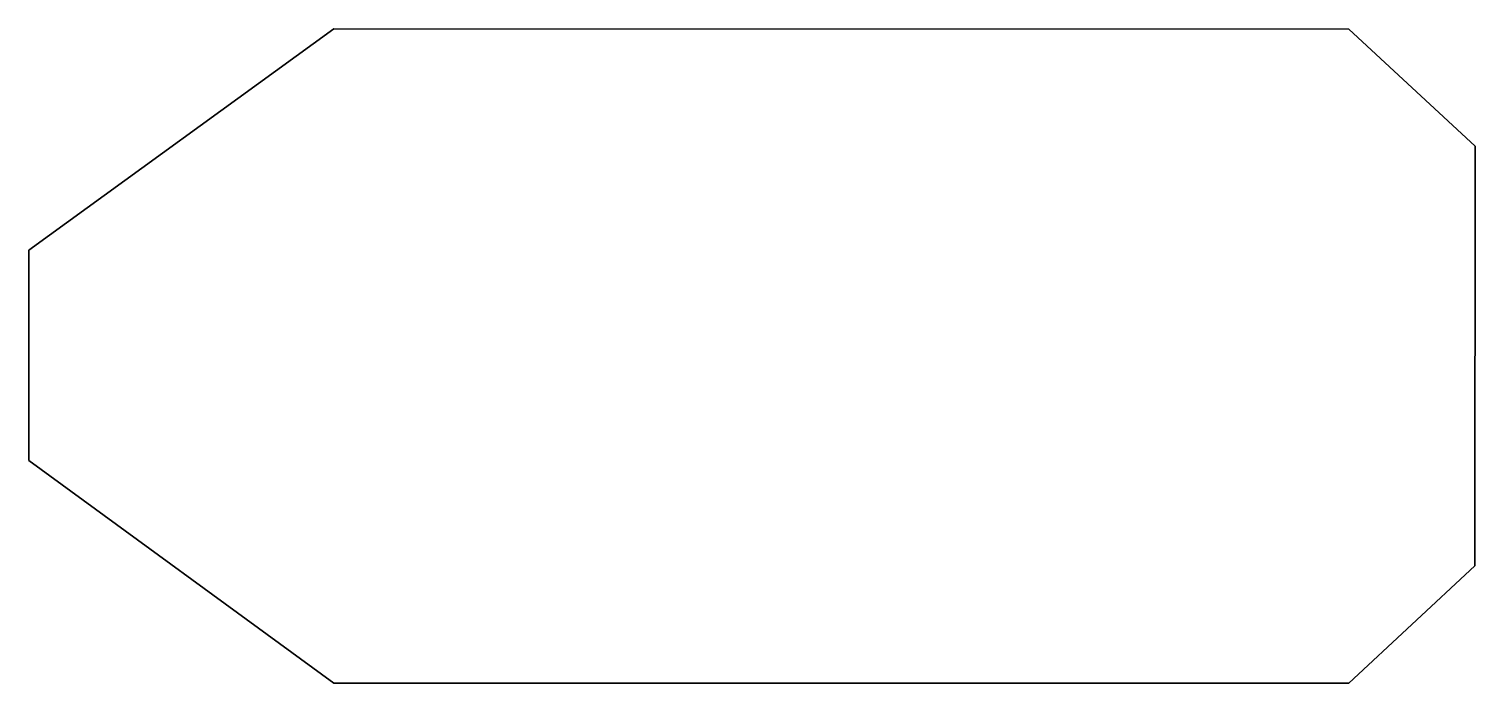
# Model space of a CAD drawing. Extents: x -1.9 to 13.3, y 0.8 to 7.7.
import ezdxf

# ---------------------------------------------------------------- set-up
doc = ezdxf.new("R2010")
doc.units = 0
doc.header["$MEASUREMENT"] = 0

msp = doc.modelspace()

# ---------------------------------------------------------------- linework, layer by layer
at = {"color": 171, "lineweight": 35}
for p, q in [((1.315026, 7.665608), (-1.874889, 5.350424)), ((11.936816, 7.664668), (1.315026, 7.665608)), ((13.258939, 6.438253), (11.936816, 7.664668)), ((13.256766, 2.048056), (13.258939, 6.438253)), ((-1.874889, 5.350424), (-1.874957, 3.148723)), ((-1.874957, 3.148723), (1.314254, 0.821482)), ((11.936696, 0.821713), (13.256766, 2.048056)), ((1.314254, 0.821482), (11.936696, 0.821713))]:
    msp.add_line(p, q, dxfattribs=at)

doc.saveas('drawing.dxf')
